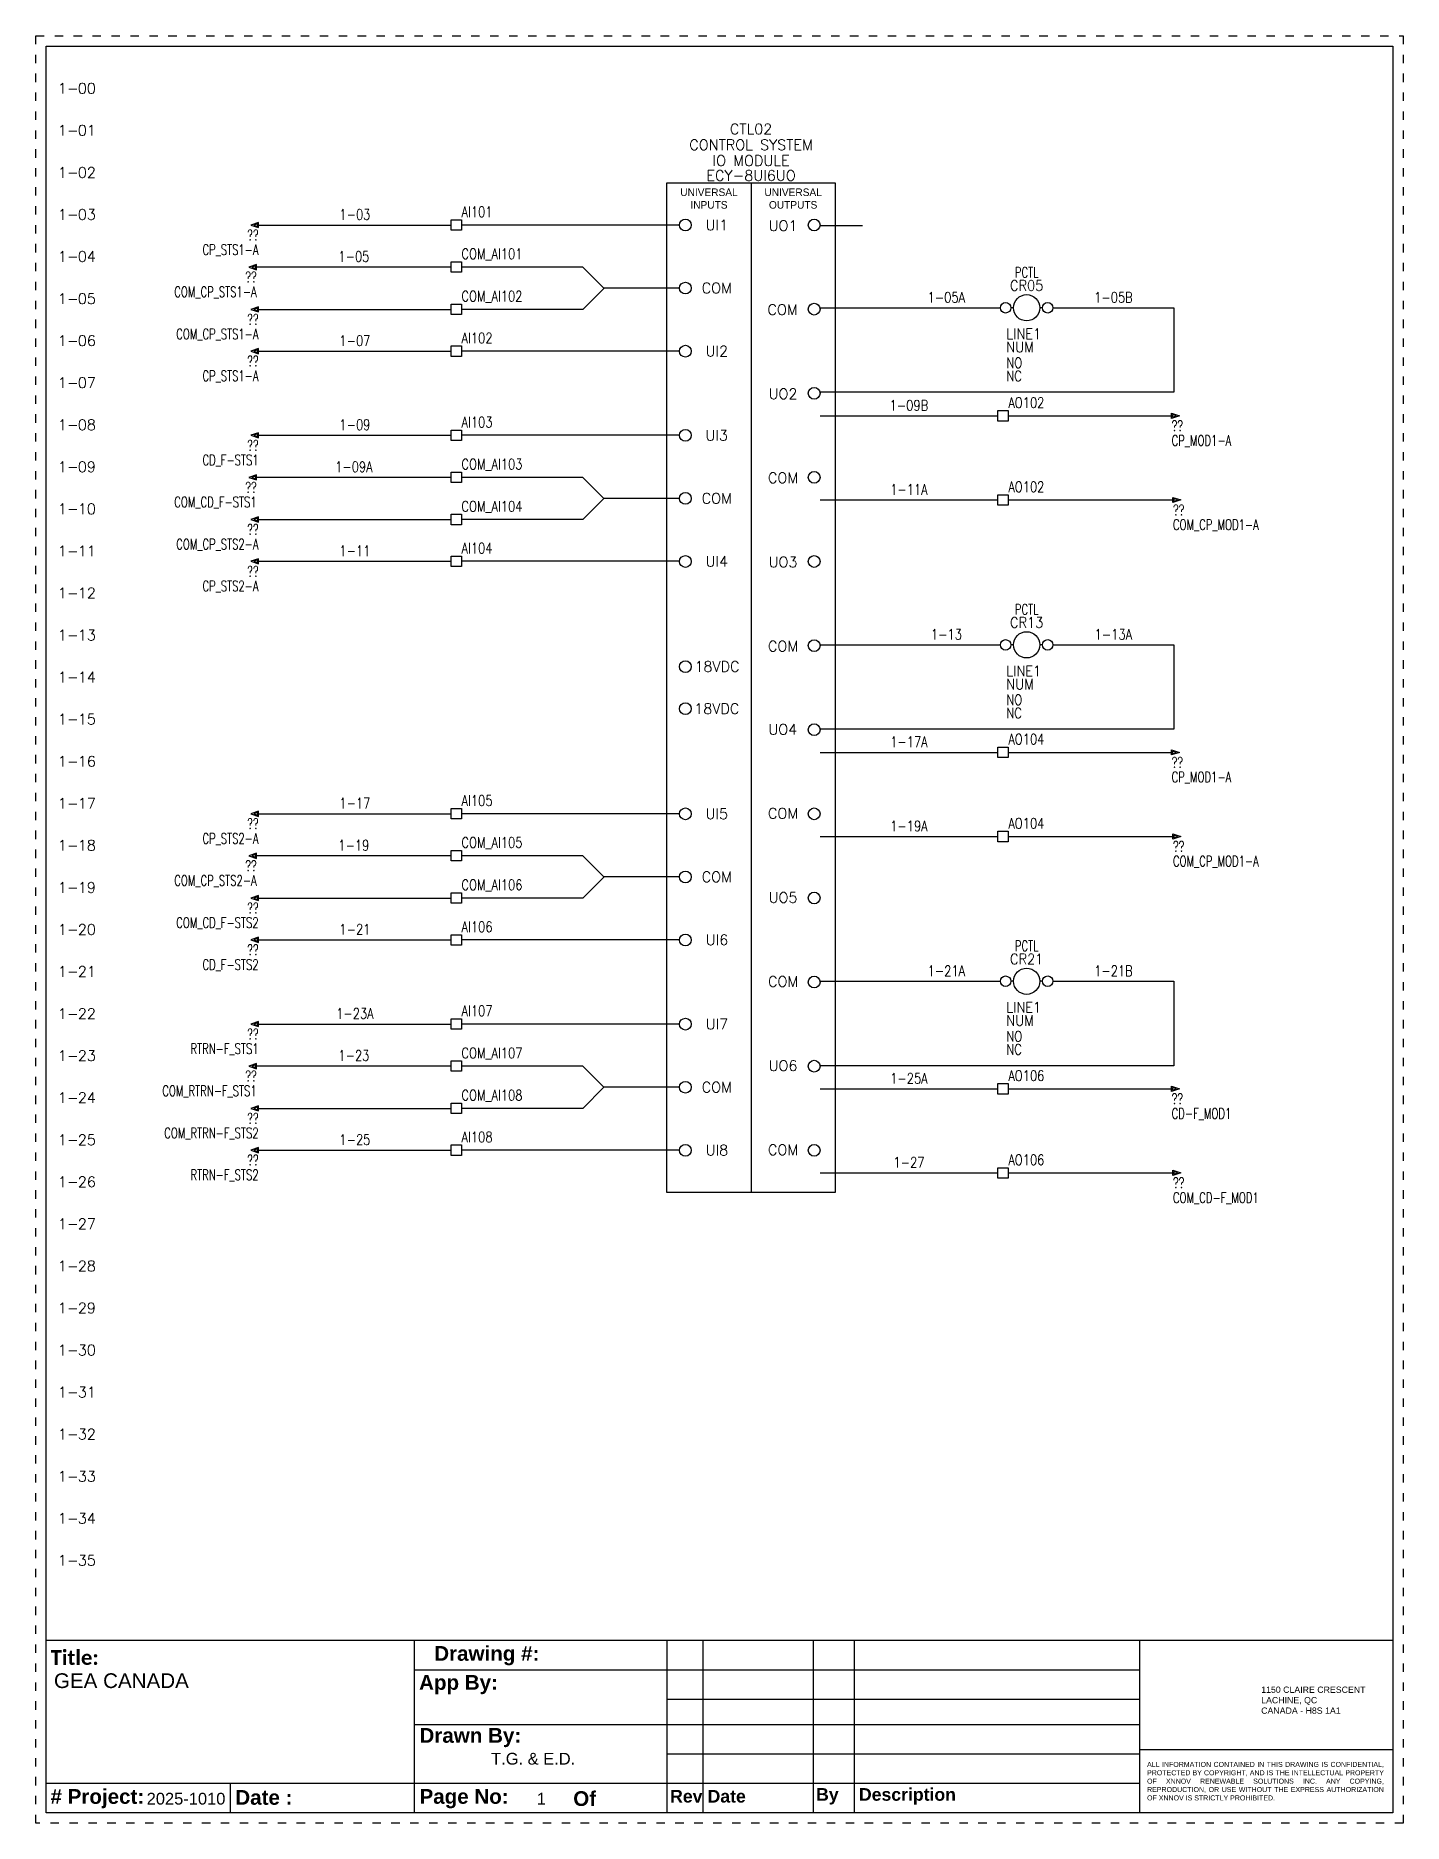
# Model space of a CAD drawing. Header units: inches. Extents: x 0 to 215, y 0 to 294.
# Drawn here: x 0 to 16.25, y 0 to 21.25 of the extents above; entities outside this region: 4.
import ezdxf
from ezdxf.enums import TextEntityAlignment as Align

# ---------------------------------------------------------------- set-up
doc = ezdxf.new("R2010")
doc.units = ezdxf.units.IN
doc.header["$MEASUREMENT"] = 0
doc.linetypes.add('DOT2', pattern=[0.125, 0, -0.125])
for name, color, linetype in [('BLK_18', 251, 'Continuous'), ('BLU_18', 5, 'Continuous'), ('DESC', 150, 'Continuous'), ('LOC', 8, 'Continuous'), ('MISC', 7, 'Continuous'), ('RAIL', 7, 'Continuous'), ('RED_18', 1, 'Continuous'), ('SYMS', 7, 'Continuous'), ('TAGS', 150, 'Continuous'), ('TERMS', 123, 'Continuous'), ('WHT_18', 7, 'Continuous'), ('WIREFIXED', 7, 'Continuous'), ('XREF', 7, 'Continuous')]:
    doc.layers.add(name, color=color, linetype=linetype)
doc.layers.add('TITLEBLOCK_FRAME', color=7, linetype='DOT2', plot=False)
doc.styles.add('TB_BODY', font='arial.ttf')
doc.styles.add('TB_TITLE', font='ariblk.ttf')
doc.styles.add('WD', font='romans.shx')

# ---------------------------------------------------------------- blocks, each defined once
blk = doc.blocks.new('*U3')
blk.add_circle((0, 0), 0.0699)
blk = doc.blocks.new('*U4')
at = {"color": 0, "linetype": 'ByBlock', "lineweight": -2, "transparency": 16777216}
for p in [(0, 1.5), (0, 0.75), (0, 0)]:
    blk.add_blockref('*U3', p, dxfattribs=at)
blk = doc.blocks.new('*U6')
blk.add_circle((0, 0), 0.0699)
blk = doc.blocks.new('*U5')
at = {"color": 0, "linetype": 'ByBlock', "lineweight": -2, "transparency": 16777216}
for p in [(0, 1.5), (0, 0.75), (0, 0)]:
    blk.add_blockref('*U6', p, dxfattribs=at)
blk = doc.blocks.new('*U7')
blk.add_circle((0, 0), 0.0699)
blk = doc.blocks.new('*U8')
at = {"color": 0, "linetype": 'ByBlock', "lineweight": -2, "transparency": 16777216}
for p in [(0, 1.5), (0, 0.75), (0, 0)]:
    blk.add_blockref('*U7', p, dxfattribs=at)
blk = doc.blocks.new('*U9')
blk.add_circle((0, 0), 0.0699)
blk = doc.blocks.new('*U10')
at = {"color": 0, "linetype": 'ByBlock', "lineweight": -2, "transparency": 16777216}
for p in [(0, 0.5), (0, 0)]:
    blk.add_blockref('*U9', p, dxfattribs=at)
blk = doc.blocks.new('*U11')
blk.add_circle((0, 0), 0.0699)
blk = doc.blocks.new('*U12')
at = {"color": 0, "linetype": 'ByBlock', "lineweight": -2, "transparency": 16777216}
for p in [(0, 1.5), (0, 0.75), (0, 0)]:
    blk.add_blockref('*U11', p, dxfattribs=at)
blk = doc.blocks.new('*U13')
blk.add_circle((0, 0), 0.0699)
blk = doc.blocks.new('*U14')
at = {"color": 0, "linetype": 'ByBlock', "lineweight": -2, "transparency": 16777216}
for p in [(0, 11), (0, 10), (0, 9), (0, 8), (0, 7), (0, 6), (0, 5), (0, 4), (0, 3), (0, 2), (0, 1), (0, 0)]:
    blk.add_blockref('*U13', p, dxfattribs=at)
blk = doc.blocks.new('ECY-8UI6UO-XNNOV')
blk.add_line((1, 0), (1, -12))
at = {"linetype": 'Continuous'}
blk.add_lwpolyline([(0, 0), (2, 0), (2, -12), (0, -12)], close=True, dxfattribs=at)
for name, p in [('*U4', (0.22, -2)), ('*U14', (1.75, -11.5)), ('*U5', (0.22, -4.5)), ('*U10', (0.22, -6.25)), ('*U8', (0.22, -9)), ('*U12', (0.22, -11.5))]:
    blk.add_blockref(name, p)
at = {"char_height": 0.09, "attachment_point": 5}
for s, insert in [('UNIVERSAL\\PINPUTS', (0.5, -0.186)), ('UNIVERSAL\\POUTPUTS', (1.5, -0.186))]:
    blk.add_mtext_dynamic_manual_height_columns(s, width=0.875, gutter_width=0.5, heights=[-0.244], dxfattribs=dict(at, insert=insert))
at = {"layer": 'DESC', "ltscale": 0.5, "style": 'WD'}
for tag, p in [('DESC1', (1, 0.454)), ('DESC2', (1, 0.266)), ('DESC3', (1, -0.084))]:
    blk.add_attdef(tag, text='', height=0.125, dxfattribs=at).set_placement(p, align=Align.MIDDLE_CENTER)
at = {"layer": 'LOC', "ltscale": 0.5, "style": 'WD', "flags": 1}
blk.add_attdef('INST', text='', height=0.125, dxfattribs=at).set_placement((1, 1.016), align=Align.MIDDLE_CENTER)
at = {"layer": 'LOC', "ltscale": 0.5, "style": 'WD'}
blk.add_attdef('LOC', text='', height=0.125, dxfattribs=at).set_placement((1, 0.829), align=Align.MIDDLE_CENTER)
at = {"layer": 'MISC', "ltscale": 0.5, "style": 'WD'}
blk.add_attdef('CAT', text='', height=0.125, dxfattribs=at).set_placement((1, 0.088), align=Align.MIDDLE_CENTER)
at = {"layer": 'MISC', "ltscale": 0.5, "style": 'WD', "flags": 1}
blk.add_attdef('MFG', text='', height=0.05, dxfattribs=at).set_placement((1.202, -0.085), align=Align.MIDDLE)
at = {"layer": 'MISC', "ltscale": 0.5, "style": 'WD', "flags": 9}
for tag, p in [('FAMILY', (1.245, -0.235)), ('ASSYCODE', (1.294, -0.36))]:
    blk.add_attdef(tag, text='', height=0.05, dxfattribs=at).set_placement(p, align=Align.CENTER)
at = {"layer": 'MISC', "ltscale": 0.5, "style": 'WD', "flags": 1}
for tag, p in [('RATING1', (2.125, -0.298)), ('RATING2', (2.125, -0.485))]:
    blk.add_attdef(tag, text='', height=0.125, dxfattribs=at).set_placement(p, align=Align.MIDDLE_LEFT)
for tag, p in [('X4TERM01', (0.149, -0.5)), ('X4TERM02', (0.148, -1.249)), ('X4TERM03', (0.148, -2)), ('X4TERM04', (0.148, -3)), ('X4TERM05', (0.148, -3.75)), ('X4TERM06', (0.148, -4.498)), ('X4TERM07', (0.15, -5.748)), ('X4TERM08', (0.148, -6.25)), ('X4TERM09', (0.148, -7.499)), ('X4TERM10', (0.148, -8.249)), ('X4TERM11', (0.151, -8.998)), ('X4TERM12', (0.15, -9.999)), ('X4TERM13', (0.148, -10.75)), ('X4TERM14', (0.149, -11.499))]:
    blk.add_attdef(tag, p, '', height=0.0125, dxfattribs=at)
for tag, p in [('X2TERM01', (0.218, -0.43)), ('X2TERM02', (0.218, -1.179)), ('X2TERM03', (0.218, -1.93)), ('X2TERM04', (0.217, -2.93)), ('X2TERM05', (0.218, -3.68)), ('X2TERM06', (0.218, -4.428)), ('X2TERM07', (0.22, -5.678)), ('X2TERM08', (0.218, -6.18)), ('X2TERM09', (0.218, -7.429)), ('X2TERM10', (0.218, -8.179)), ('X2TERM11', (0.22, -8.929)), ('X2TERM12', (0.22, -9.929)), ('X2TERM13', (0.218, -10.68)), ('X2TERM14', (0.219, -11.429))]:
    blk.add_attdef(tag, text='', height=0.0125, rotation=90, dxfattribs=at).set_placement(p, align=Align.RIGHT)
for tag, p in [('X8TERM01', (0.218, -0.57)), ('X8TERM02', (0.218, -1.319)), ('X8TERM03', (0.218, -2.07)), ('X8TERM04', (0.217, -3.07)), ('X8TERM05', (0.218, -3.82)), ('X8TERM06', (0.218, -4.568)), ('X8TERM07', (0.22, -5.818)), ('X8TERM08', (0.218, -6.32)), ('X8TERM09', (0.218, -7.569)), ('X8TERM10', (0.218, -8.319)), ('X8TERM11', (0.22, -9.068)), ('X8TERM12', (0.22, -10.069)), ('X8TERM13', (0.218, -10.82)), ('X8TERM14', (0.219, -11.569))]:
    blk.add_attdef(tag, p, '', height=0.0125, rotation=90, dxfattribs=at)
for tag, p in [('X1TERM15', (1.825, -0.507)), ('X1TERM16', (1.82, -1.507)), ('X1TERM17', (1.825, -2.507)), ('X1TERM18', (1.825, -3.506)), ('X1TERM19', (1.825, -4.507)), ('X1TERM20', (1.825, -5.507)), ('X1TERM21', (1.821, -6.507)), ('X1TERM22', (1.825, -7.507)), ('X1TERM23', (1.825, -8.506)), ('X1TERM24', (1.826, -9.506)), ('X1TERM25', (1.825, -10.506)), ('X1TERM26', (1.825, -11.507))]:
    blk.add_attdef(tag, text='', height=0.0125, dxfattribs=at).set_placement(p, align=Align.RIGHT)
at = {"layer": 'SYMS', "style": 'WD', "width": 0.8}
blk.add_attdef('XREF', (-0.233, -0.046), '', height=0.125, dxfattribs=at)
at = {"layer": 'TAGS', "ltscale": 0.5, "style": 'WD'}
blk.add_attdef('TAG1', text='', height=0.125, dxfattribs=at).set_placement((1, 0.641), align=Align.MIDDLE_CENTER)
at = {"layer": 'TERMS', "ltscale": 0.5, "style": 'WD'}
for tag, p in [('TERM01', (0.593, -0.5)), ('TERM15', (1.38, -0.507)), ('TERM02', (0.593, -1.249)), ('TERM16', (1.375, -1.507)), ('TERM03', (0.593, -2)), ('TERM17', (1.38, -2.507)), ('TERM04', (0.592, -3)), ('TERM18', (1.38, -3.506)), ('TERM05', (0.593, -3.75)), ('TERM06', (0.593, -4.498)), ('TERM19', (1.38, -4.507)), ('TERM20', (1.38, -5.507)), ('TERM07', (0.595, -5.748)), ('TERM08', (0.593, -6.25)), ('TERM21', (1.377, -6.495)), ('TERM09', (0.593, -7.499)), ('TERM22', (1.38, -7.494)), ('TERM10', (0.593, -8.249)), ('TERM23', (1.38, -8.494)), ('TERM11', (0.595, -8.998)), ('TERM24', (1.381, -9.494)), ('TERM12', (0.595, -9.999)), ('TERM25', (1.38, -10.494)), ('TERM13', (0.593, -10.75)), ('TERM14', (0.594, -11.499)), ('TERM26', (1.38, -11.494))]:
    blk.add_attdef(tag, text='', height=0.125, dxfattribs=at).set_placement(p, align=Align.MIDDLE_CENTER)
blk = doc.blocks.new('*U27')
at = {"color": 5}
for p, q in [((0, 21), (16, 21)), ((0, 0), (0, 21)), ((16, 21), (16, 0)), ((0, 2.05), (16, 2.05)), ((4.372, 2.05), (4.372, 0)), ((7.376, 2.05), (7.376, 0)), ((7.8, 2.05), (7.8, 0)), ((9.113, 2.05), (9.113, 0)), ((9.599, 2.05), (9.599, 0)), ((9.599, 2.05), (9.599, 0)), ((12.992, 2.05), (12.992, 0)), ((4.372, 1.7), (12.992, 1.7)), ((7.376, 1.35), (12.992, 1.35)), ((4.372, 1.05), (12.992, 1.05)), ((7.376, 0.7), (12.992, 0.7)), ((12.992, 0.75), (16, 0.75)), ((0, 0.35), (12.992, 0.35)), ((2.186, 0.35), (2.186, 0)), ((16, 0), (0, 0))]:
    blk.add_line(p, q, dxfattribs=at)
at = {"layer": 'TITLEBLOCK_FRAME'}
blk.add_lwpolyline([(-0.125, 21.125), (16.125, 21.125), (16.125, -0.125), (-0.125, -0.125)], close=True, dxfattribs=at)
blk.add_lwpolyline([(-0.125, 21.125), (16.125, 21.125), (16.125, -0.125), (-0.125, -0.125)], close=True, dxfattribs=at)
at = {"color": 7, "style": 'TB_TITLE'}
for s, width, gutter_width, heights, insert, char_height, attachment_point in [('{\\fCalibri|b1|i0|c0|p34;Title:}', 4.49877, 1.75, [-0.19], (0.052, 1.933), 0.175, 1), ('\\pxi-3,l4,t4;{\\fArial|b1|i0|c0|p34;Drawing #:}', 2.99404, 4.083, [-0.229], (4.435, 1.867), 0.175, 4), ('{\\fArial|b1|i0|c0|p34;App By:}', 4.49661, 1.749, [-0.226], (4.43, 1.523), 0.175, 4), ('{\\fArial|b1|i0|c0|p34;Drawn By:}', 2.16756, 1.749, [0.131], (4.435, 0.893), 0.175, 4), ('{\\fArial|b1|i0|c0|p34;# Project:}', 1.25184, 1.749, [-0.229], (0.05, 0.167), 0.175, 4), ('{\\fArial|b1|i0|c0|p34;Date :}', 2.18747, 1.749, [-0.178], (2.246, 0.181), 0.175, 4), ('{\\fArial|b1|i0|c0|p34;Page No:}', 4.49661, 1.749, [-0.226], (4.435, 0.167), 0.175, 4), ('{\\fArial|b1|i0|c0|p34;Of}', 4.49661, 1.749, [-0.181], (6.262, 0.167), 0.175, 4), ('{\\fArial|b1|i0|c0|p34;Rev}', 0.34979, 1.749, [-0.152], (7.413, 0.195), 0.15, 4), ('{\\fArial|b1|i0|c0|p34; Date}', 0.58778, 1.749, [-0.152], (7.8, 0.195), 0.15, 4), ('{\\fArial|b1|i0|c0|p34;By}', 0.36928, 1.749, [-0.194], (9.148, 0.195), 0.15, 4), ('{\\fArial|b1|i0|c0|p34; Description}', 1.60793, 1.749, [-0.191], (9.599, 0.195), 0.15, 4)]:
    blk.add_mtext_dynamic_manual_height_columns(s, width=width, gutter_width=gutter_width, heights=heights, dxfattribs=dict(at, insert=insert, char_height=char_height, attachment_point=attachment_point))
at = {"style": 'TB_BODY'}
for s, width, gutter_width, heights, insert, char_height, attachment_point in [('1150 CLAIRE CRESCENT\\PLACHINE, QC \\PCANADA - H8S 1A1', 1.56147, 0.995, [-0.329], (14.437, 1.5), 0.07464, 1), ('\\pxqj;ALL INFORMATION CONTAINED IN THIS DRAWING IS CONFIDENTIAL, PROTECTED BY COPYRIGHT, AND IS THE INTELLECTUAL PROPERTY OF XNNOV RENEWABLE SOLUTIONS INC. ANY COPYING, REPRODUCTION, OR USE WITHOUT THE EXPRESS AUTHORIZATION OF XNNOV IS STRICTLY PROHIBITED.', 2.80577, 0.597, [-0.464], (13.081, 0.375), 0.059714, 4)]:
    blk.add_mtext_dynamic_manual_height_columns(s, width=width, gutter_width=gutter_width, heights=heights, dxfattribs=dict(at, insert=insert, char_height=char_height, attachment_point=attachment_point))
at = {"color": 7, "style": 'TB_BODY', "flags": 4}
for tag, p in [('N5', (7.597, 1.925)), ('N4', (7.597, 1.575)), ('N3', (7.597, 1.225)), ('N2', (7.597, 0.925)), ('N1', (7.597, 0.575)), ('PAGENO', (5.883, 0.167)), ('SHEETMAX', (6.824, 0.157))]:
    blk.add_attdef(tag, text='', height=0.14, dxfattribs=at).set_placement(p, align=Align.MIDDLE_CENTER)
for tag, height, p in [('DATE5', 0.14, (7.854, 1.925)), ('PAR5', 0.14, (9.104, 1.925)), ('DESCRIPTION5', 0.14, (9.661, 1.925)), ('TITLE1', 0.175, (0.091, 1.57)), ('DATE4', 0.14, (7.854, 1.575)), ('PAR4', 0.14, (9.104, 1.575)), ('DESCRIPTION4', 0.14, (9.661, 1.575)), ('TITLE2', 0.175, (0.091, 1.306)), ('AP.PAR', 0.14, (5.526, 1.365)), ('DATE3', 0.14, (7.854, 1.225)), ('PAR3', 0.14, (9.104, 1.225)), ('DESCRIPTION3', 0.14, (9.661, 1.225)), ('TITLE3', 0.175, (0.091, 1.041)), ('DATE2', 0.14, (7.854, 0.925)), ('PAR2', 0.14, (9.104, 0.925)), ('DESCRIPTION2', 0.14, (9.661, 0.925)), ('DESS.PAR', 0.14, (5.286, 0.642)), ('DATE1', 0.14, (7.854, 0.575)), ('PAR1', 0.14, (9.109, 0.575)), ('DESCRIPTION1', 0.14, (9.645, 0.575)), ('PRJCT', 0.14, (1.193, 0.167)), ('DATE', 0.14, (3.204, 0.179))]:
    blk.add_attdef(tag, text='', height=height, dxfattribs=at).set_placement(p, align=Align.MIDDLE_LEFT)
blk = doc.blocks.new('WD_MLRH7')
at = {"style": 'WD'}
blk.add_attdef('WDCOPY_DASH', text='', height=0.125, dxfattribs=at).set_placement((-0.684, 0), align=Align.MIDDLE)
blk.add_attdef('SHEET', text='', height=0.125, dxfattribs=at).set_placement((-0.756, 0), align=Align.MIDDLE_RIGHT)
blk.add_attdef('RUNGFIRST', text='', height=0.125, dxfattribs=at).set_placement((-0.625, 0), align=Align.MIDDLE_LEFT)
at = {"style": 'WD', "flags": 1}
for tag, p in [('RUNGHORV', (-0.25, -0.127)), ('RUNGDIST', (-0.25, -0.2)), ('RUNGCNT', (-0.25, -0.237)), ('RUNGINC', (-0.25, -0.163)), ('WIRE-START', (-0.25, -0.356)), ('WIRE-GSUF', (-0.25, -0.396)), ('PH3SPACE', (-0.25, -0.437)), ('WIREMODE', (-0.25, -0.281)), ('WIREFMT', (-0.25, -0.321))]:
    blk.add_attdef(tag, text='', height=0.025, dxfattribs=at).set_placement(p, align=Align.RIGHT)
blk = doc.blocks.new('HT0001')
for p, q in [((-0.062, 0.062), (0.062, 0.062)), ((-0.062, -0.062), (-0.062, 0.062)), ((0.062, 0.062), (0.062, -0.062)), ((0.062, -0.062), (-0.062, -0.062))]:
    blk.add_line(p, q)
at = {"style": 'WD'}
for tag, p, width in [('INST', (0.062, 0.42), 0.7), ('LOC', (0.062, 0.25), 0.7), ('DESC1', (0.05, -0.385), 0.8)]:
    blk.add_attdef(tag, p, '', height=0.125, dxfattribs=dict(at, width=width))
at = {"linetype": 'Continuous', "style": 'WD'}
for tag, p, height, width, flags in [('TERM01', (0.062, 0.094), 0.125, 0.8, 8), ('TAGSTRIP', (0.05, -0.229), 0.125, 0.9, 8), ('DESC2', (0.05, -0.541), 0.125, 0.8, 8), ('CAT', (0.213, -0.406), 0.109, 0.8, 1), ('DESC3', (0.05, -0.698), 0.125, 0.8, 8)]:
    blk.add_attdef(tag, p, '', height=height, dxfattribs=dict(at, width=width, flags=flags))
at = {"style": 'WD', "flags": 1}
for tag, p, height in [('X4TERM01', (-0.062, 0), 0.0125), ('X4TERMDESC01', (-0.055, -0.023), 0.025), ('X2TERMDESC01', (-0.006, 0.029), 0.025), ('STRIPSEQ', (0, 0), 0.00125), ('X2TERM01', (0, 0.062), 0.0125), ('X2PIN01', (0.033, 0.084), 0.0125), ('X1TERMDESC01', (0.039, 0.007), 0.025), ('X1TERM01', (0.062, 0), 0.0125), ('X1PIN01', (0.087, 0.016), 0.0125), ('X4PIN01', (-0.114, -0.038), 0.0125), ('LINKTERM', (0, -0.002), 0.00125), ('X8TERM01', (0, -0.062), 0.0125), ('X8TERMDESC01', (0, -0.054), 0.025), ('X8PIN01', (0.026, -0.096), 0.0125)]:
    blk.add_attdef(tag, p, '', height=height, dxfattribs=at)
at = {"linetype": 'Continuous', "style": 'WD', "width": 0.8, "flags": 1}
blk.add_attdef('MFG', text='', height=0.109, dxfattribs=at).set_placement((0.088, -0.406), align=Align.RIGHT)
at = {"style": 'WD', "width": 0.7, "flags": 1}
blk.add_attdef('ASSYCODE', (0.062, -0.281), '', height=0.01, dxfattribs=at)
blk = doc.blocks.new('HA1S3')
for points in [[(0, 0), (0, 0.031), (-0.094, 0), (0, -0.031), (0, 0)], [(-0.011, -0.016), (-0.011, 0.016), (-0.058, 0), (-0.011, -0.016)]]:
    blk.add_lwpolyline(points)
at = {"style": 'WD', "width": 0.8, "flags": 8}
blk.add_attdef('WIRENO', text='', height=0.125, dxfattribs=at).set_placement((0, 0.087), align=Align.RIGHT)
at = {"style": 'WD', "flags": 1}
blk.add_attdef('SIGCODE', text='', height=0.01, dxfattribs=at).set_placement((-0.02, 0.047), align=Align.RIGHT)
blk.add_attdef('X1TERM01', (0, 0), '', height=0.01, dxfattribs=at)
at = {"style": 'WD', "width": 0.7}
for tag, p in [('XREF', (0, -0.181)), ('DESC1', (0, -0.356))]:
    blk.add_attdef(tag, text='', height=0.125, dxfattribs=at).set_placement(p, align=Align.RIGHT)
blk = doc.blocks.new('WD_WNH')
at = {"linetype": 'Continuous', "style": 'WD', "width": 0.8}
blk.add_attdef('WIRENO', text='', height=0.125, dxfattribs=at).set_placement((0, 0.062), align=Align.CENTER)
at = {"style": 'WD', "flags": 1}
for tag, p in [('W01USER', (0, 0.078)), ('W02USER', (0, 0.07)), ('W03USER', (0, 0.062)), ('W04USER', (0, 0.055)), ('W05USER', (0, 0.047)), ('W06USER', (0, 0.039)), ('W07USER', (0, 0.031)), ('W08USER', (0, 0.023)), ('W09USER', (0, 0.016)), ('W10USER', (0, 0.008))]:
    blk.add_attdef(tag, text='', height=0.005, dxfattribs=at).set_placement(p, align=Align.CENTER)
blk = doc.blocks.new('HCR1_RELAY-COIL')
for p, q in [((-0.156, 0), (-0.188, 0)), ((0.188, 0), (0.156, 0))]:
    blk.add_line(p, q)
for centre, radius in [((-0.25, 0), 0.0625), ((0, 0), 0.156), ((0.25, 0), 0.0625)]:
    blk.add_circle(centre, radius)
at = {"style": 'WD'}
for tag, width, p in [('INST', 0.7, (0, 0.528)), ('LOC', 0.7, (0, 0.359)), ('TAG1', 0.9, (0, 0.202))]:
    blk.add_attdef(tag, text='', height=0.125, dxfattribs=dict(at, width=width)).set_placement(p, align=Align.CENTER)
at = {"linetype": 'Continuous', "style": 'WD', "width": 0.8, "flags": 8}
for tag, p in [('TERM01', (-0.25, 0)), ('TERM02', (0.25, 0))]:
    blk.add_attdef(tag, text='', height=0.0625, dxfattribs=at).set_placement(p, align=Align.MIDDLE_CENTER)
at = {"style": 'WD', "flags": 1}
for tag, p in [('X4TERM01', (-0.312, 0)), ('X1TERM02', (0.312, 0))]:
    blk.add_attdef(tag, p, '', height=0.0125, dxfattribs=at)
at = {"linetype": 'Continuous', "style": 'WD', "flags": 9}
blk.add_attdef('ASSYCODE', text='', height=0.01, dxfattribs=at).set_placement((0, 0.109), align=Align.CENTER)
at = {"style": 'WD', "flags": 9}
blk.add_attdef('FAMILY', text='', height=0.01, dxfattribs=at).set_placement((-0.005, 0.17), align=Align.CENTER)
at = {"linetype": 'Continuous', "style": 'WD', "flags": 1}
for tag, p in [('MFG', (0, 0.14)), ('CAT', (0, 0.159))]:
    blk.add_attdef(tag, text='', height=0.01, dxfattribs=at).set_placement(p, align=Align.MIDDLE)
at = {"style": 'WD'}
for tag, p, width in [('DESC1', (-0.242, -0.373), 0.9), ('DESC2', (-0.242, -0.529), 0.9), ('XREFNO', (-0.009, -0.717), 0.8), ('XREFNC', (-0.009, -0.873), 0.8), ('DESC3', (-0.222, -1.125), 0.9)]:
    blk.add_attdef(tag, p, '', height=0.125, dxfattribs=dict(at, width=width))
at = {"style": 'WD', "width": 0.8, "flags": 8}
for tag, p in [('NO', (-0.242, -0.717)), ('NC', (-0.242, -0.873))]:
    blk.add_attdef(tag, p, '', height=0.125, dxfattribs=at)
blk = doc.blocks.new('HA1S1')
for points in [[(0, 0), (0, 0.031), (0.094, 0), (0, -0.031), (0, 0)], [(0.011, 0.016), (0.011, -0.016), (0.058, 0), (0.011, 0.016)]]:
    blk.add_lwpolyline(points)
at = {"style": 'WD', "width": 0.8, "flags": 8}
blk.add_attdef('WIRENO', (0, 0.087), '', height=0.125, dxfattribs=at)
at = {"style": 'WD', "flags": 1}
for tag, p in [('SIGCODE', (-0.02, 0.047)), ('X4TERM01', (0, 0))]:
    blk.add_attdef(tag, p, '', height=0.01, dxfattribs=at)
at = {"style": 'WD', "width": 0.7}
for tag, p in [('XREF', (0, -0.181)), ('DESC1', (0, -0.356))]:
    blk.add_attdef(tag, p, '', height=0.125, dxfattribs=at)

msp = doc.modelspace()

# ---------------------------------------------------------------- linework, layer by layer
at = {"layer": 'BLK_18'}
for p, q in [((4.935, 18.5), (2.625, 18.5)), ((6.501, 18.5), (5.063, 18.5)), ((6.751, 18.25), (6.501, 18.5)), ((6.751, 18.247), (6.501, 17.997)), ((7.648, 18.25), (6.751, 18.25)), ((2.648, 17.997), (4.938, 17.997)), ((6.501, 17.997), (5.063, 17.997)), ((4.935, 16), (2.625, 16)), ((6.501, 16), (5.063, 16)), ((6.751, 15.75), (6.501, 16)), ((6.751, 15.75), (6.501, 15.499)), ((7.648, 15.75), (6.751, 15.75)), ((9.32, 15.731), (11.433, 15.731)), ((11.557, 15.731), (13.514, 15.731)), ((2.648, 15.499), (4.938, 15.499)), ((6.501, 15.499), (5.063, 15.499)), ((9.32, 11.731), (11.433, 11.731)), ((11.557, 11.731), (13.514, 11.731)), ((4.935, 11.502), (2.625, 11.502)), ((6.501, 11.502), (5.063, 11.502)), ((6.751, 11.251), (6.501, 11.502)), ((6.751, 11.249), (6.501, 10.999)), ((7.648, 11.251), (6.751, 11.251)), ((2.648, 10.999), (4.938, 10.999)), ((6.501, 10.999), (5.063, 10.999)), ((4.935, 9.001), (2.625, 9.001)), ((6.501, 9.001), (5.063, 9.001)), ((6.751, 8.751), (6.501, 9.001)), ((6.751, 8.749), (6.501, 8.499)), ((7.648, 8.751), (6.751, 8.751)), ((2.648, 8.499), (4.938, 8.499)), ((6.501, 8.499), (5.063, 8.499)), ((9.32, 7.731), (11.433, 7.731)), ((11.557, 7.731), (13.514, 7.731))]:
    msp.add_line(p, q, dxfattribs=at)
at = {"layer": 'BLU_18'}
for p, q in [((2.648, 19), (4.935, 19)), ((7.648, 19), (5.063, 19)), ((9.325, 18.016), (11.462, 18.016)), ((12.087, 18.016), (13.525, 18.016)), ((13.525, 18.016), (13.525, 17.011)), ((2.648, 17.5), (4.935, 17.5)), ((7.648, 17.5), (5.063, 17.5)), ((13.525, 17.011), (9.32, 17.011)), ((2.648, 16.5), (4.935, 16.5)), ((7.648, 16.5), (5.063, 16.5)), ((2.648, 15.002), (4.935, 15.002)), ((7.648, 15.002), (5.063, 15.002)), ((9.325, 14.009), (11.462, 14.009)), ((12.087, 14.009), (13.525, 14.009)), ((13.525, 14.009), (13.525, 13.005)), ((13.525, 13.005), (9.32, 13.005)), ((2.648, 12.001), (4.935, 12.001)), ((7.648, 12.001), (5.063, 12.001)), ((2.648, 10.501), (4.935, 10.501)), ((7.648, 10.501), (5.063, 10.501)), ((9.325, 10.01), (11.462, 10.01)), ((12.087, 10.01), (13.525, 10.01)), ((13.525, 10.01), (13.525, 9.005)), ((2.648, 9.501), (4.935, 9.501)), ((7.648, 9.501), (5.063, 9.501)), ((13.525, 9.005), (9.32, 9.005)), ((2.648, 8.002), (4.935, 8.002)), ((7.648, 8.002), (5.063, 8.002))]:
    msp.add_line(p, q, dxfattribs=at)
at = {"layer": 'RAIL', "lineweight": 50}
for p, q in [((10, 290), (10, 270)), ((210, 290), (210, 270))]:
    msp.add_line(p, q, dxfattribs=at)
at = {"layer": 'RED_18'}
for p, q in [((9.32, 16.731), (11.433, 16.731)), ((11.558, 16.731), (13.498, 16.731)), ((9.32, 12.731), (11.433, 12.731)), ((11.558, 12.731), (13.498, 12.731)), ((9.32, 8.731), (11.433, 8.731)), ((11.558, 8.731), (13.498, 8.731))]:
    msp.add_line(p, q, dxfattribs=at)
at = {"layer": 'WHT_18'}
msp.add_line((9.325, 18.993), (9.826, 18.993), dxfattribs=at)

# ---------------------------------------------------------------- block references
at = {"ltscale": 0.5}
ref = msp.add_blockref('*U27', (0.125, 0.125), dxfattribs=at)
ref.add_attrib('PRJCT', '2025-1010', dxfattribs={"color": 7, "height": 0.14, "style": 'TB_BODY'}).set_placement((1.318, 0.292), align=Align.MIDDLE_LEFT)
ref.add_attrib('PAGENO', '1', dxfattribs={"color": 7, "height": 0.14, "style": 'TB_BODY'}).set_placement((6.008, 0.292), align=Align.MIDDLE_CENTER)
ref.add_attrib('DESS.PAR', 'T.G. & E.D.', dxfattribs={"color": 7, "height": 0.14, "style": 'TB_BODY'}).set_placement((5.411, 0.767), align=Align.MIDDLE_LEFT)
ref.add_attrib('TITLE1', 'GEA CANADA', dxfattribs={"color": 7, "height": 0.175, "style": 'TB_BODY'}).set_placement((0.216, 1.695), align=Align.MIDDLE_LEFT)
at = {"layer": 'MISC'}
msp.add_blockref('WD_MLRH7', (1.125, 20.625), dxfattribs=at).add_auto_attribs({'RUNGFIRST': '00', 'SHEET': '1', 'WDCOPY_DASH': '-'})
at = {"layer": 'SYMS'}
for name, p, values in [('ECY-8UI6UO-XNNOV', (7.5, 19.5), {'TERM03': 'UI2', 'TERM02': 'COM', 'TERM01': 'UI1', 'TAG1': 'CTL02', 'CAT': 'ECY-8UI6UO', 'DESC2': 'IO MODULE', 'DESC1': 'CONTROL SYSTEM', 'TERM17': 'UO2', 'TERM16': 'COM', 'TERM15': 'UO1', 'TERM04': 'UI3', 'TERM05': 'COM', 'TERM06': 'UI4', 'TERM07': '18VDC', 'TERM08': '18VDC', 'TERM09': 'UI5', 'TERM10': 'COM', 'TERM11': 'UI6', 'TERM12': 'UI7', 'TERM13': 'COM', 'TERM14': 'UI8', 'TERM18': 'COM', 'TERM19': 'UO3', 'TERM20': 'COM', 'TERM21': 'UO4', 'TERM22': 'COM', 'TERM23': 'UO5', 'TERM24': 'COM', 'TERM25': 'UO6', 'TERM26': 'COM'}), ('HT0001', (4.997, 19), {'TERM01': 'AI101'}), ('HA1S3', (2.648, 19), {'DESC1': 'CP_STS1-A', 'XREF': '??'}), ('HT0001', (4.997, 18.5), {'TERM01': 'COM_AI101'}), ('HT0001', (4.997, 17.997), {'TERM01': 'COM_AI102'}), ('HA1S3', (2.648, 17.997), {'DESC1': 'COM_CP_STS1-A', 'XREF': '??'}), ('HT0001', (4.997, 17.5), {'TERM01': 'AI102'}), ('HA1S3', (2.648, 17.5), {'DESC1': 'CP_STS1-A', 'XREF': '??'}), ('HT0001', (11.495, 16.731), {'TERM01': 'AO102'}), ('HT0001', (4.997, 16.5), {'TERM01': 'AI103'}), ('HA1S1', (13.498, 16.731), {'DESC1': 'CP_MOD1-A', 'XREF': '??'}), ('HA1S3', (2.648, 16.5), {'DESC1': 'CD_F-STS1', 'XREF': '??'}), ('HT0001', (4.997, 16), {'TERM01': 'COM_AI103'}), ('HT0001', (11.495, 15.731), {'TERM01': 'AO102'}), ('HA1S3', (2.648, 15.499), {'DESC1': 'COM_CP_STS2-A', 'XREF': '??'}), ('HT0001', (4.997, 15.499), {'TERM01': 'COM_AI104'}), ('HT0001', (4.997, 15.002), {'TERM01': 'AI104'}), ('HA1S3', (2.648, 15.002), {'DESC1': 'CP_STS2-A', 'XREF': '??'}), ('HT0001', (11.495, 12.731), {'TERM01': 'AO104'}), ('HA1S1', (13.498, 12.731), {'DESC1': 'CP_MOD1-A', 'XREF': '??'}), ('HT0001', (4.997, 12.001), {'TERM01': 'AI105'}), ('HA1S3', (2.648, 12.001), {'DESC1': 'CP_STS2-A', 'XREF': '??'}), ('HT0001', (11.495, 11.731), {'TERM01': 'AO104'}), ('HT0001', (4.997, 11.502), {'TERM01': 'COM_AI105'}), ('HT0001', (4.997, 10.999), {'TERM01': 'COM_AI106'}), ('HA1S3', (2.648, 10.999), {'DESC1': 'COM_CD_F-STS2', 'XREF': '??'}), ('HT0001', (4.997, 10.501), {'TERM01': 'AI106'}), ('HA1S3', (2.648, 10.501), {'DESC1': 'CD_F-STS2', 'XREF': '??'}), ('HT0001', (4.997, 9.501), {'TERM01': 'AI107'}), ('HA1S3', (2.648, 9.501), {'DESC1': 'RTRN-F_STS1', 'XREF': '??'}), ('HT0001', (4.997, 9.001), {'TERM01': 'COM_AI107'}), ('HT0001', (11.495, 8.731), {'TERM01': 'AO106'}), ('HT0001', (4.997, 8.499), {'TERM01': 'COM_AI108'}), ('HA1S1', (13.498, 8.731), {'DESC1': 'CD-F_MOD1', 'XREF': '??'}), ('HA1S3', (2.648, 8.499), {'DESC1': 'COM_RTRN-F_STS2', 'XREF': '??'}), ('HT0001', (4.997, 8.002), {'TERM01': 'AI108'}), ('HA1S3', (2.648, 8.002), {'DESC1': 'RTRN-F_STS2', 'XREF': '??'}), ('HT0001', (11.495, 7.731), {'TERM01': 'AO106'})]:
    msp.add_blockref(name, p, dxfattribs=at).add_auto_attribs(values)
ref = msp.add_blockref('HA1S3', (2.625, 18.5), dxfattribs=at)
ref.add_attrib('DESC1', 'COM_CP_STS1-A', dxfattribs={"layer": 'DESC', "height": 0.125, "style": 'WD', "width": 0.7}).set_placement((2.625, 18.144), align=Align.RIGHT)
ref.add_attrib('XREF', '??', dxfattribs={"layer": 'XREF', "height": 0.125, "style": 'WD', "width": 0.7}).set_placement((2.625, 18.319), align=Align.RIGHT)
ref = msp.add_blockref('HCR1_RELAY-COIL', (11.775, 18.016), dxfattribs=at)
ref.add_attrib('LOC', 'PCTL', dxfattribs={"layer": 'LOC', "height": 0.125, "style": 'WD', "width": 0.7}).set_placement((11.775, 18.375), align=Align.CENTER)
ref.add_attrib('NC', 'NC', (11.533, 17.143), dxfattribs={"layer": 'MISC', "height": 0.125, "style": 'WD', "width": 0.8, "flags": 8})
ref.add_attrib('NO', 'NO', (11.533, 17.299), dxfattribs={"layer": 'MISC', "height": 0.125, "style": 'WD', "width": 0.8, "flags": 8})
ref.add_attrib('DESC2', 'NUM', (11.533, 17.487), dxfattribs={"layer": 'DESC', "height": 0.125, "style": 'WD', "width": 0.9})
ref.add_attrib('DESC1', 'LINE1', (11.533, 17.643), dxfattribs={"layer": 'DESC', "height": 0.125, "style": 'WD', "width": 0.9})
ref.add_attrib('TAG1', 'CR05', dxfattribs={"layer": 'TAGS', "height": 0.125, "style": 'WD', "width": 0.9}).set_placement((11.775, 18.218), align=Align.CENTER)
ref = msp.add_blockref('HA1S3', (2.625, 16), dxfattribs=at)
ref.add_attrib('DESC1', 'COM_CD_F-STS1', dxfattribs={"layer": 'DESC', "height": 0.125, "style": 'WD', "width": 0.7}).set_placement((2.625, 15.644), align=Align.RIGHT)
ref.add_attrib('XREF', '??', dxfattribs={"layer": 'XREF', "height": 0.125, "style": 'WD', "width": 0.7}).set_placement((2.625, 15.819), align=Align.RIGHT)
ref = msp.add_blockref('HA1S1', (13.514, 15.731), dxfattribs=at)
ref.add_attrib('DESC1', 'COM_CP_MOD1-A', (13.514, 15.375), dxfattribs={"layer": 'DESC', "height": 0.125, "style": 'WD', "width": 0.7})
ref.add_attrib('XREF', '??', (13.514, 15.55), dxfattribs={"layer": 'XREF', "height": 0.125, "style": 'WD', "width": 0.7})
ref = msp.add_blockref('HCR1_RELAY-COIL', (11.775, 14.009), dxfattribs=at)
ref.add_attrib('LOC', 'PCTL', dxfattribs={"layer": 'LOC', "height": 0.125, "style": 'WD', "width": 0.7}).set_placement((11.775, 14.368), align=Align.CENTER)
ref.add_attrib('NC', 'NC', (11.533, 13.136), dxfattribs={"layer": 'MISC', "height": 0.125, "style": 'WD', "width": 0.8, "flags": 8})
ref.add_attrib('NO', 'NO', (11.533, 13.293), dxfattribs={"layer": 'MISC', "height": 0.125, "style": 'WD', "width": 0.8, "flags": 8})
ref.add_attrib('DESC2', 'NUM', (11.533, 13.48), dxfattribs={"layer": 'DESC', "height": 0.125, "style": 'WD', "width": 0.9})
ref.add_attrib('DESC1', 'LINE1', (11.533, 13.636), dxfattribs={"layer": 'DESC', "height": 0.125, "style": 'WD', "width": 0.9})
ref.add_attrib('TAG1', 'CR13', dxfattribs={"layer": 'TAGS', "height": 0.125, "style": 'WD', "width": 0.9}).set_placement((11.775, 14.212), align=Align.CENTER)
ref = msp.add_blockref('HA1S1', (13.514, 11.731), dxfattribs=at)
ref.add_attrib('DESC1', 'COM_CP_MOD1-A', (13.514, 11.375), dxfattribs={"layer": 'DESC', "height": 0.125, "style": 'WD', "width": 0.7})
ref.add_attrib('XREF', '??', (13.514, 11.55), dxfattribs={"layer": 'XREF', "height": 0.125, "style": 'WD', "width": 0.7})
ref = msp.add_blockref('HA1S3', (2.625, 11.502), dxfattribs=at)
ref.add_attrib('DESC1', 'COM_CP_STS2-A', dxfattribs={"layer": 'DESC', "height": 0.125, "style": 'WD', "width": 0.7}).set_placement((2.625, 11.145), align=Align.RIGHT)
ref.add_attrib('XREF', '??', dxfattribs={"layer": 'XREF', "height": 0.125, "style": 'WD', "width": 0.7}).set_placement((2.625, 11.32), align=Align.RIGHT)
ref = msp.add_blockref('HCR1_RELAY-COIL', (11.775, 10.01), dxfattribs=at)
ref.add_attrib('LOC', 'PCTL', dxfattribs={"layer": 'LOC', "height": 0.125, "style": 'WD', "width": 0.7}).set_placement((11.775, 10.368), align=Align.CENTER)
ref.add_attrib('NC', 'NC', (11.533, 9.137), dxfattribs={"layer": 'MISC', "height": 0.125, "style": 'WD', "width": 0.8, "flags": 8})
ref.add_attrib('NO', 'NO', (11.533, 9.293), dxfattribs={"layer": 'MISC', "height": 0.125, "style": 'WD', "width": 0.8, "flags": 8})
ref.add_attrib('DESC2', 'NUM', (11.533, 9.48), dxfattribs={"layer": 'DESC', "height": 0.125, "style": 'WD', "width": 0.9})
ref.add_attrib('DESC1', 'LINE1', (11.533, 9.637), dxfattribs={"layer": 'DESC', "height": 0.125, "style": 'WD', "width": 0.9})
ref.add_attrib('TAG1', 'CR21', dxfattribs={"layer": 'TAGS', "height": 0.125, "style": 'WD', "width": 0.9}).set_placement((11.775, 10.212), align=Align.CENTER)
ref = msp.add_blockref('HA1S3', (2.625, 9.001), dxfattribs=at)
ref.add_attrib('DESC1', 'COM_RTRN-F_STS1', dxfattribs={"layer": 'DESC', "height": 0.125, "style": 'WD', "width": 0.7}).set_placement((2.625, 8.645), align=Align.RIGHT)
ref.add_attrib('XREF', '??', dxfattribs={"layer": 'XREF', "height": 0.125, "style": 'WD', "width": 0.7}).set_placement((2.625, 8.82), align=Align.RIGHT)
ref = msp.add_blockref('HA1S1', (13.514, 7.731), dxfattribs=at)
ref.add_attrib('DESC1', 'COM_CD-F_MOD1', (13.514, 7.375), dxfattribs={"layer": 'DESC', "height": 0.125, "style": 'WD', "width": 0.7})
ref.add_attrib('XREF', '??', (13.514, 7.55), dxfattribs={"layer": 'XREF', "height": 0.125, "style": 'WD', "width": 0.7})
at = {"layer": 'WIREFIXED'}
ref = msp.add_blockref('WD_WNH', (3.792, 19), dxfattribs=at)
ref.add_attrib('WIRENOF', '1-03', dxfattribs={"linetype": 'Continuous', "height": 0.125, "style": 'WD', "width": 0.8}).set_placement((3.792, 19.063), align=Align.CENTER)
ref = msp.add_blockref('WD_WNH', (3.78, 18.5), dxfattribs=at)
ref.add_attrib('WIRENOF', '1-05', dxfattribs={"linetype": 'Continuous', "height": 0.125, "style": 'WD', "width": 0.8}).set_placement((3.78, 18.563), align=Align.CENTER)
ref = msp.add_blockref('WD_WNH', (10.821, 18.016), dxfattribs=at)
ref.add_attrib('WIRENOF', '1-05A', dxfattribs={"linetype": 'Continuous', "height": 0.125, "style": 'WD', "width": 0.8}).set_placement((10.821, 18.078), align=Align.CENTER)
ref = msp.add_blockref('WD_WNH', (12.806, 18.016), dxfattribs=at)
ref.add_attrib('WIRENOF', '1-05B', dxfattribs={"linetype": 'Continuous', "height": 0.125, "style": 'WD', "width": 0.8}).set_placement((12.806, 18.078), align=Align.CENTER)
ref = msp.add_blockref('WD_WNH', (3.792, 17.5), dxfattribs=at)
ref.add_attrib('WIRENOF', '1-07', dxfattribs={"linetype": 'Continuous', "height": 0.125, "style": 'WD', "width": 0.8}).set_placement((3.792, 17.562), align=Align.CENTER)
ref = msp.add_blockref('WD_WNH', (10.376, 16.731), dxfattribs=at)
ref.add_attrib('WIRENOF', '1-09B', dxfattribs={"linetype": 'Continuous', "height": 0.125, "style": 'WD', "width": 0.8}).set_placement((10.376, 16.793), align=Align.CENTER)
ref = msp.add_blockref('WD_WNH', (3.792, 16.5), dxfattribs=at)
ref.add_attrib('WIRENOF', '1-09', dxfattribs={"linetype": 'Continuous', "height": 0.125, "style": 'WD', "width": 0.8}).set_placement((3.792, 16.563), align=Align.CENTER)
ref = msp.add_blockref('WD_WNH', (3.78, 16), dxfattribs=at)
ref.add_attrib('WIRENOF', '1-09A', dxfattribs={"linetype": 'Continuous', "height": 0.125, "style": 'WD', "width": 0.8}).set_placement((3.78, 16.063), align=Align.CENTER)
ref = msp.add_blockref('WD_WNH', (10.376, 15.731), dxfattribs=at)
ref.add_attrib('WIRENOF', '1-11A', dxfattribs={"linetype": 'Continuous', "height": 0.125, "style": 'WD', "width": 0.8}).set_placement((10.376, 15.794), align=Align.CENTER)
ref = msp.add_blockref('WD_WNH', (3.792, 15.002), dxfattribs=at)
ref.add_attrib('WIRENOF', '1-11', dxfattribs={"linetype": 'Continuous', "height": 0.125, "style": 'WD', "width": 0.8}).set_placement((3.792, 15.064), align=Align.CENTER)
ref = msp.add_blockref('WD_WNH', (10.821, 14.009), dxfattribs=at)
ref.add_attrib('WIRENOF', '1-13', dxfattribs={"linetype": 'Continuous', "height": 0.125, "style": 'WD', "width": 0.8}).set_placement((10.821, 14.072), align=Align.CENTER)
ref = msp.add_blockref('WD_WNH', (12.806, 14.009), dxfattribs=at)
ref.add_attrib('WIRENOF', '1-13A', dxfattribs={"linetype": 'Continuous', "height": 0.125, "style": 'WD', "width": 0.8}).set_placement((12.806, 14.072), align=Align.CENTER)
ref = msp.add_blockref('WD_WNH', (10.376, 12.731), dxfattribs=at)
ref.add_attrib('WIRENOF', '1-17A', dxfattribs={"linetype": 'Continuous', "height": 0.125, "style": 'WD', "width": 0.8}).set_placement((10.376, 12.793), align=Align.CENTER)
ref = msp.add_blockref('WD_WNH', (3.792, 12.001), dxfattribs=at)
ref.add_attrib('WIRENOF', '1-17', dxfattribs={"linetype": 'Continuous', "height": 0.125, "style": 'WD', "width": 0.8}).set_placement((3.792, 12.064), align=Align.CENTER)
ref = msp.add_blockref('WD_WNH', (10.376, 11.731), dxfattribs=at)
ref.add_attrib('WIRENOF', '1-19A', dxfattribs={"linetype": 'Continuous', "height": 0.125, "style": 'WD', "width": 0.8}).set_placement((10.376, 11.793), align=Align.CENTER)
ref = msp.add_blockref('WD_WNH', (3.78, 11.502), dxfattribs=at)
ref.add_attrib('WIRENOF', '1-19', dxfattribs={"linetype": 'Continuous', "height": 0.125, "style": 'WD', "width": 0.8}).set_placement((3.78, 11.564), align=Align.CENTER)
ref = msp.add_blockref('WD_WNH', (3.792, 10.501), dxfattribs=at)
ref.add_attrib('WIRENOF', '1-21', dxfattribs={"linetype": 'Continuous', "height": 0.125, "style": 'WD', "width": 0.8}).set_placement((3.792, 10.564), align=Align.CENTER)
ref = msp.add_blockref('WD_WNH', (10.821, 10.01), dxfattribs=at)
ref.add_attrib('WIRENOF', '1-21A', dxfattribs={"linetype": 'Continuous', "height": 0.125, "style": 'WD', "width": 0.8}).set_placement((10.821, 10.072), align=Align.CENTER)
ref = msp.add_blockref('WD_WNH', (12.806, 10.01), dxfattribs=at)
ref.add_attrib('WIRENOF', '1-21B', dxfattribs={"linetype": 'Continuous', "height": 0.125, "style": 'WD', "width": 0.8}).set_placement((12.806, 10.072), align=Align.CENTER)
ref = msp.add_blockref('WD_WNH', (3.792, 9.501), dxfattribs=at)
ref.add_attrib('WIRENOF', '1-23A', dxfattribs={"linetype": 'Continuous', "height": 0.125, "style": 'WD', "width": 0.8}).set_placement((3.792, 9.563), align=Align.CENTER)
ref = msp.add_blockref('WD_WNH', (3.78, 9.001), dxfattribs=at)
ref.add_attrib('WIRENOF', '1-23', dxfattribs={"linetype": 'Continuous', "height": 0.125, "style": 'WD', "width": 0.8}).set_placement((3.78, 9.064), align=Align.CENTER)
ref = msp.add_blockref('WD_WNH', (10.376, 8.731), dxfattribs=at)
ref.add_attrib('WIRENOF', '1-25A', dxfattribs={"linetype": 'Continuous', "height": 0.125, "style": 'WD', "width": 0.8}).set_placement((10.376, 8.794), align=Align.CENTER)
ref = msp.add_blockref('WD_WNH', (3.792, 8.002), dxfattribs=at)
ref.add_attrib('WIRENOF', '1-25', dxfattribs={"linetype": 'Continuous', "height": 0.125, "style": 'WD', "width": 0.8}).set_placement((3.792, 8.064), align=Align.CENTER)
ref = msp.add_blockref('WD_WNH', (10.376, 7.731), dxfattribs=at)
ref.add_attrib('WIRENOF', '1-27', dxfattribs={"linetype": 'Continuous', "height": 0.125, "style": 'WD', "width": 0.8}).set_placement((10.376, 7.794), align=Align.CENTER)

# ---------------------------------------------------------------- texts
for s, p in [('L1', (2, 290)), ('N', (212, 290))]:
    msp.add_text(s, height=4).set_placement(p)
at = {"layer": 'MISC', "style": 'WD'}
for p in [(0.369, 20.125), (0.369, 19.625), (0.369, 19.125), (0.369, 18.625), (0.369, 18.125), (0.369, 17.625), (0.369, 17.125), (0.369, 16.625), (0.369, 16.125), (0.369, 15.625), (0.369, 15.125), (0.369, 14.625), (0.369, 14.125), (0.369, 13.625), (0.369, 13.125), (0.369, 12.625), (0.369, 12.125), (0.369, 11.625), (0.369, 11.125), (0.369, 10.625), (0.369, 10.125), (0.369, 9.625), (0.369, 9.125), (0.369, 8.625), (0.369, 8.125), (0.369, 7.625), (0.369, 7.125), (0.369, 6.625), (0.369, 6.125), (0.369, 5.625), (0.369, 5.125), (0.369, 4.625), (0.369, 4.125), (0.369, 3.625), (0.369, 3.125)]:
    msp.add_text('1', height=0.125, dxfattribs=at).set_placement(p, align=Align.MIDDLE_RIGHT)
for s, p in [('01', (0.5, 20.125)), ('02', (0.5, 19.625)), ('03', (0.5, 19.125)), ('04', (0.5, 18.625)), ('05', (0.5, 18.125)), ('06', (0.5, 17.625)), ('07', (0.5, 17.125)), ('08', (0.5, 16.625)), ('09', (0.5, 16.125)), ('10', (0.5, 15.625)), ('11', (0.5, 15.125)), ('12', (0.5, 14.625)), ('13', (0.5, 14.125)), ('14', (0.5, 13.625)), ('15', (0.5, 13.125)), ('16', (0.5, 12.625)), ('17', (0.5, 12.125)), ('18', (0.5, 11.625)), ('19', (0.5, 11.125)), ('20', (0.5, 10.625)), ('21', (0.5, 10.125)), ('22', (0.5, 9.625)), ('23', (0.5, 9.125)), ('24', (0.5, 8.625)), ('25', (0.5, 8.125)), ('26', (0.5, 7.625)), ('27', (0.5, 7.125)), ('28', (0.5, 6.625)), ('29', (0.5, 6.125)), ('30', (0.5, 5.625)), ('31', (0.5, 5.125)), ('32', (0.5, 4.625)), ('33', (0.5, 4.125)), ('34', (0.5, 3.625)), ('35', (0.5, 3.125))]:
    msp.add_text(s, height=0.125, dxfattribs=at).set_placement(p, align=Align.MIDDLE_LEFT)
for p in [(0.441, 20.125), (0.441, 19.625), (0.441, 19.125), (0.441, 18.625), (0.441, 18.125), (0.441, 17.625), (0.441, 17.125), (0.441, 16.625), (0.441, 16.125), (0.441, 15.625), (0.441, 15.125), (0.441, 14.625), (0.441, 14.125), (0.441, 13.625), (0.441, 13.125), (0.441, 12.625), (0.441, 12.125), (0.441, 11.625), (0.441, 11.125), (0.441, 10.625), (0.441, 10.125), (0.441, 9.625), (0.441, 9.125), (0.441, 8.625), (0.441, 8.125), (0.441, 7.625), (0.441, 7.125), (0.441, 6.625), (0.441, 6.125), (0.441, 5.625), (0.441, 5.125), (0.441, 4.625), (0.441, 4.125), (0.441, 3.625), (0.441, 3.125)]:
    msp.add_text('-', height=0.125, dxfattribs=at).set_placement(p, align=Align.MIDDLE)

doc.saveas('drawing.dxf')
